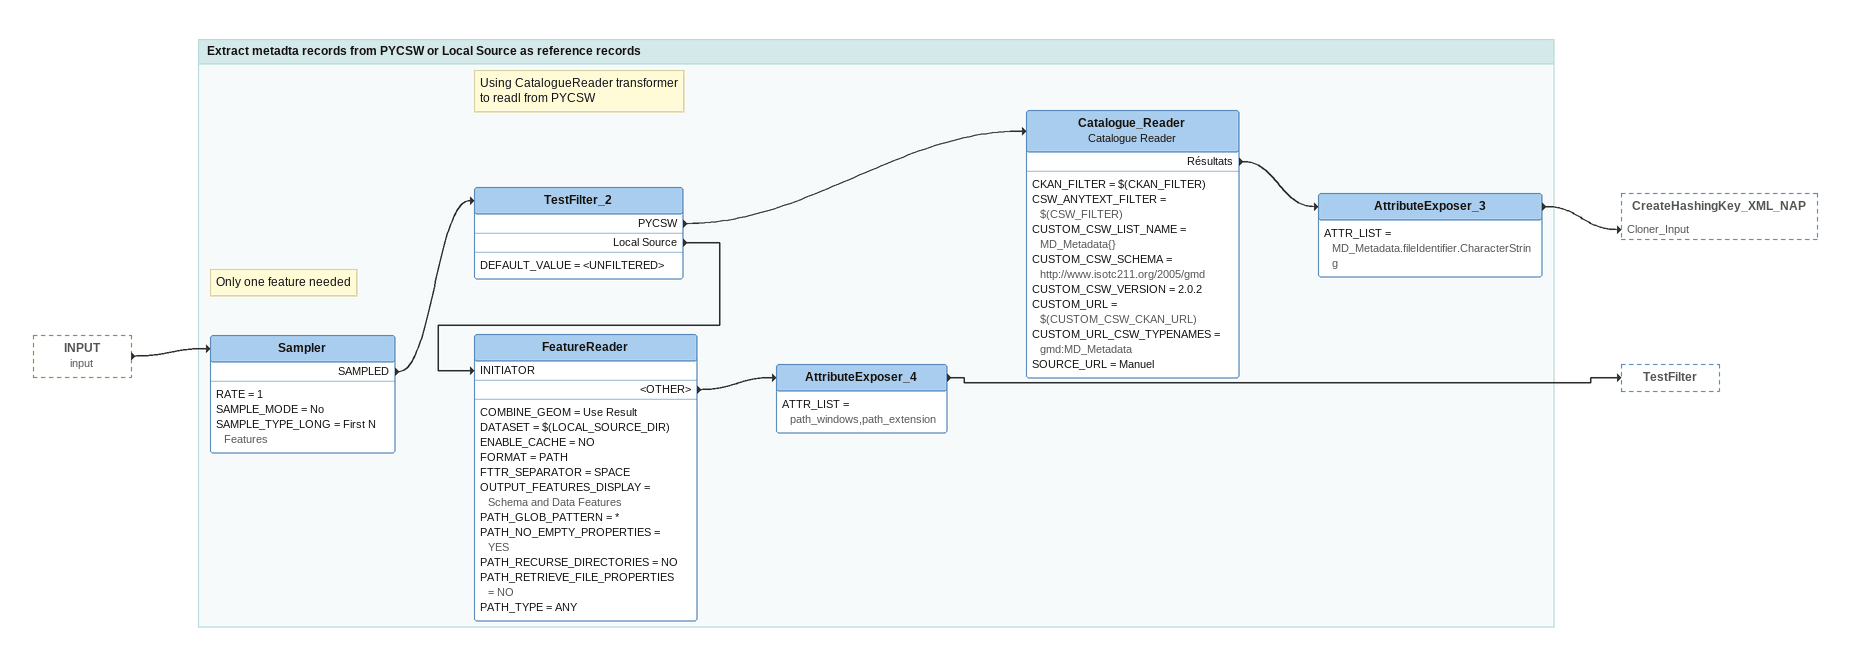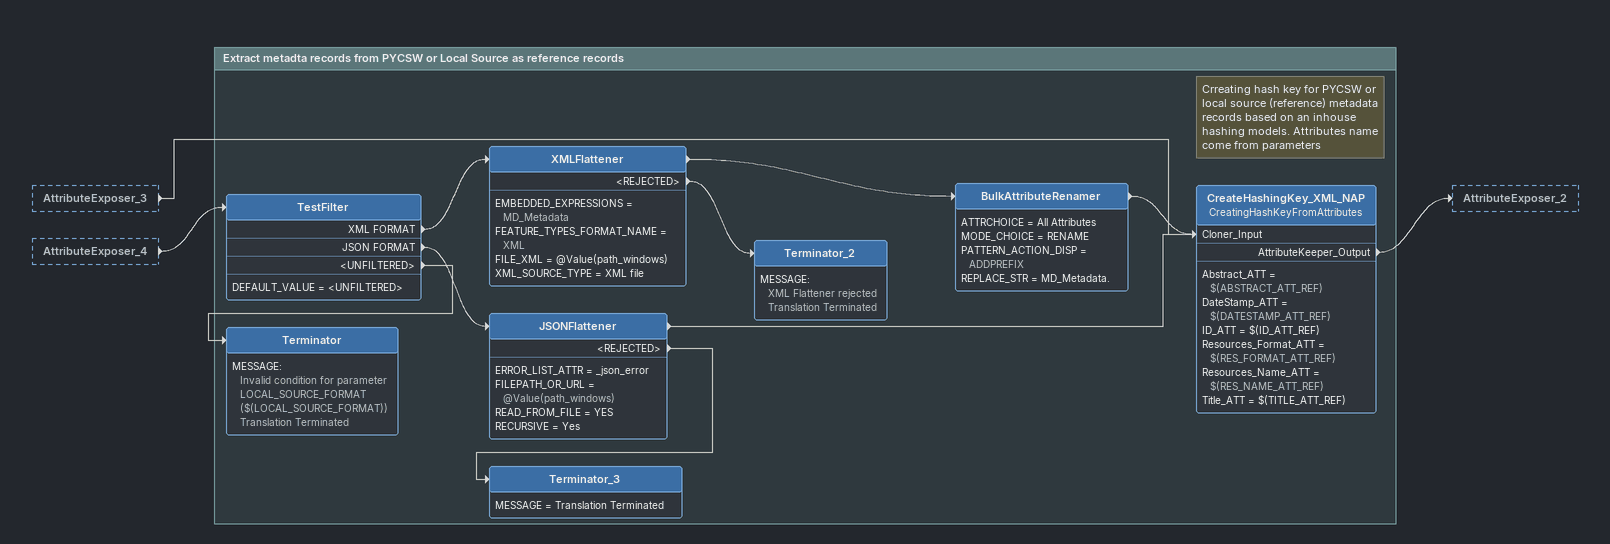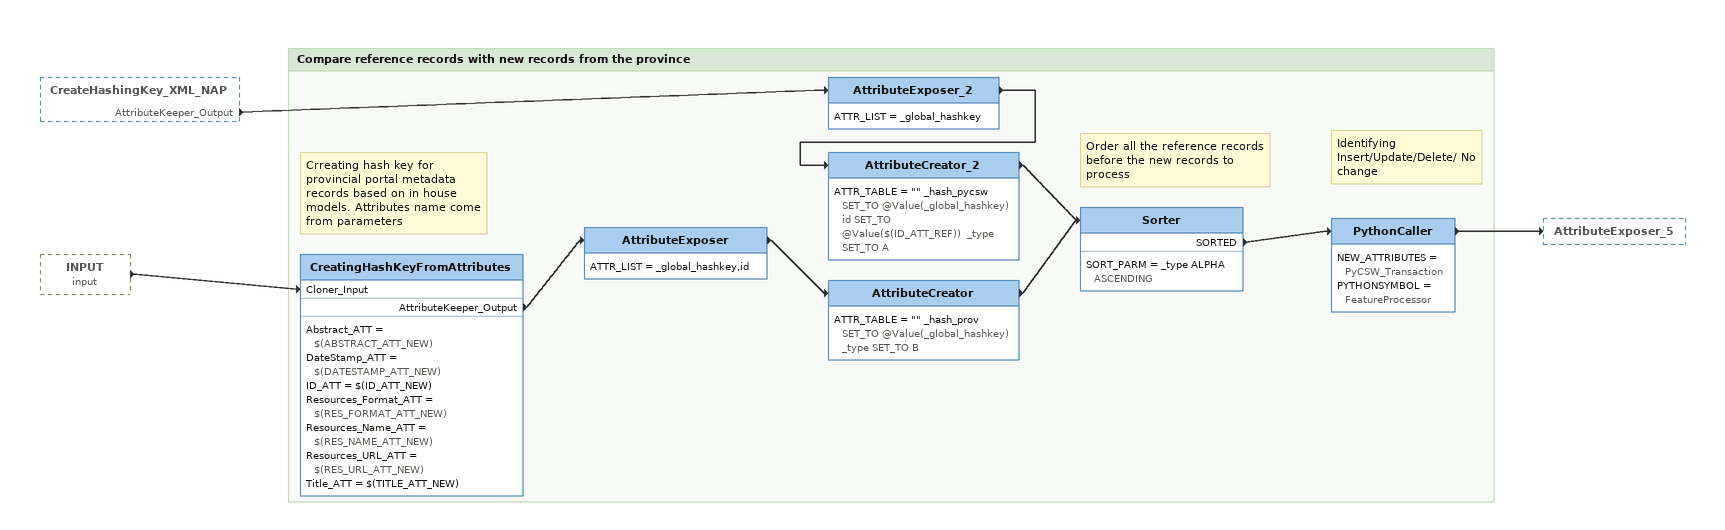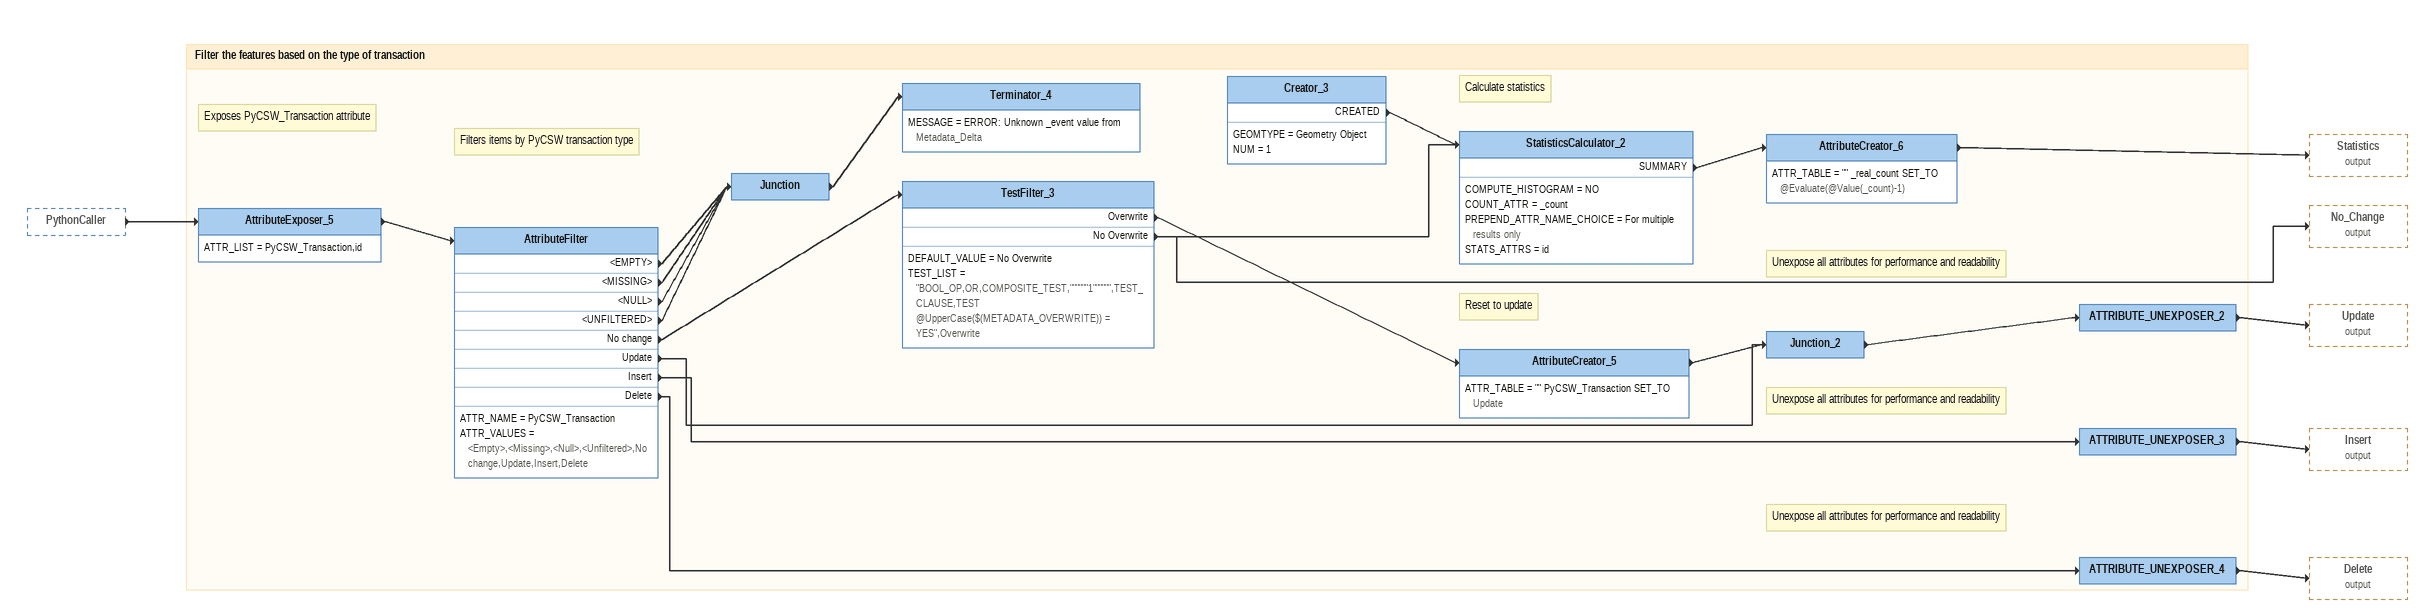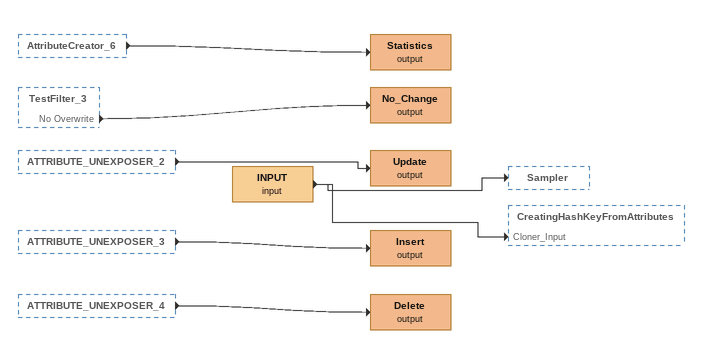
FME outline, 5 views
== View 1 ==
INPUT (input) [outside]
    -> Sampler

Bookmark: Extract metadta records from PYCSW or Local Source as reference records
Note: Only one feature needed
Sampler
    RATE = 1
    SAMPLE_MODE = No
    SAMPLE_TYPE_LONG = First N Features
    SAMPLED -> TestFilter_2
Note: Using CatalogueReader transformer to readl from PYCSW
TestFilter_2
    DEFAULT_VALUE = <UNFILTERED>
    PYCSW -> Catalogue_Reader
    Local Source -> FeatureReader [INITIATOR]
Catalogue_Reader: Catalogue Reader
    CKAN_FILTER = $(CKAN_FILTER)
    CSW_ANYTEXT_FILTER = $(CSW_FILTER)
    CUSTOM_CSW_LIST_NAME = MD_Metadata{}
    CUSTOM_CSW_SCHEMA = http://www.isotc211.org/2005/gmd
    CUSTOM_CSW_VERSION = 2.0.2
    CUSTOM_URL = $(CUSTOM_CSW_CKAN_URL)
    CUSTOM_URL_CSW_TYPENAMES = gmd:MD_Metadata
    SOURCE_URL = Manuel
    Résultats -> AttributeExposer_3
AttributeExposer_3
    ATTR_LIST = MD_Metadata.fileIdentifier.CharacterString
    -> CreateHashingKey_XML_NAP [Cloner_Input]
FeatureReader
    COMBINE_GEOM = Use Result
    DATASET = $(LOCAL_SOURCE_DIR)
    ENABLE_CACHE = NO
    FORMAT = PATH
    FTTR_SEPARATOR = SPACE
    OUTPUT_FEATURES_DISPLAY = Schema and Data Features
    PATH_GLOB_PATTERN = *
    PATH_NO_EMPTY_PROPERTIES = YES
    PATH_RECURSE_DIRECTORIES = NO
    PATH_RETRIEVE_FILE_PROPERTIES = NO
    PATH_TYPE = ANY
    <OTHER> -> AttributeExposer_4
AttributeExposer_4
    ATTR_LIST = path_windows,path_extension
    -> TestFilter

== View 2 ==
AttributeExposer_3 [outside]
    -> CreateHashingKey_XML_NAP [Cloner_Input]
AttributeExposer_4 [outside]
    -> TestFilter

Bookmark: Extract metadta records from PYCSW or Local Source as reference records
TestFilter
    DEFAULT_VALUE = <UNFILTERED>
    XML FORMAT -> XMLFlattener
    JSON FORMAT -> JSONFlattener
    <UNFILTERED> -> Terminator
XMLFlattener
    EMBEDDED_EXPRESSIONS = MD_Metadata
    FEATURE_TYPES_FORMAT_NAME = XML
    FILE_XML = @Value(path_windows)
    XML_SOURCE_TYPE = XML file
    -> BulkAttributeRenamer
    <REJECTED> -> Terminator_2
BulkAttributeRenamer
    ATTRCHOICE = All Attributes
    MODE_CHOICE = RENAME
    PATTERN_ACTION_DISP = ADDPREFIX
    REPLACE_STR = MD_Metadata.
    -> CreateHashingKey_XML_NAP [Cloner_Input]
Terminator_2
    MESSAGE:
      XML Flattener rejected
      Translation Terminated
JSONFlattener
    ERROR_LIST_ATTR = _json_error
    FILEPATH_OR_URL = @Value(path_windows)
    READ_FROM_FILE = YES
    RECURSIVE = Yes
    -> CreateHashingKey_XML_NAP [Cloner_Input]
    <REJECTED> -> Terminator_3
Note: Crreating hash key for PYCSW or local source (reference) metadata records based on an inhouse hashing models. Attributes name come from parameters
CreateHashingKey_XML_NAP: CreatingHashKeyFromAttributes
    Abstract_ATT = $(ABSTRACT_ATT_REF)
    DateStamp_ATT = $(DATESTAMP_ATT_REF)
    ID_ATT = $(ID_ATT_REF)
    Resources_Format_ATT = $(RES_FORMAT_ATT_REF)
    Resources_Name_ATT = $(RES_NAME_ATT_REF)
    Title_ATT = $(TITLE_ATT_REF)
    AttributeKeeper_Output -> AttributeExposer_2
Terminator_3
    MESSAGE = Translation Terminated
Terminator
    MESSAGE:
      Invalid condition for parameter LOCAL_SOURCE_FORMAT ($(LOCAL_SOURCE_FORMAT))
      Translation Terminated

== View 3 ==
CreateHashingKey_XML_NAP [outside]
    AttributeKeeper_Output -> AttributeExposer_2
INPUT (input) [outside]
    -> CreatingHashKeyFromAttributes [Cloner_Input]

Bookmark: Compare reference records with new records from the province
AttributeExposer_2
    ATTR_LIST = _global_hashkey
    -> AttributeCreator_2
AttributeCreator_2
    ATTR_TABLE = "" _hash_pycsw SET_TO @Value(_global_hashkey)  id SET_TO @Value($(ID_ATT_REF))  _type SET_TO A
    -> Sorter
Note: Crreating hash key for provincial portal metadata records based on in house models. Attributes name come from parameters
CreatingHashKeyFromAttributes
    Abstract_ATT = $(ABSTRACT_ATT_NEW)
    DateStamp_ATT = $(DATESTAMP_ATT_NEW)
    ID_ATT = $(ID_ATT_NEW)
    Resources_Format_ATT = $(RES_FORMAT_ATT_NEW)
    Resources_Name_ATT = $(RES_NAME_ATT_NEW)
    Resources_URL_ATT = $(RES_URL_ATT_NEW)
    Title_ATT = $(TITLE_ATT_NEW)
    AttributeKeeper_Output -> AttributeExposer
AttributeExposer
    ATTR_LIST = _global_hashkey,id
    -> AttributeCreator
AttributeCreator
    ATTR_TABLE = "" _hash_prov SET_TO @Value(_global_hashkey)  _type SET_TO B
    -> Sorter
Note: Order all the reference records before the new records to process
Sorter
    SORT_PARM = _type ALPHA ASCENDING
    SORTED -> PythonCaller
Note: Identifying Insert/Update/Delete/ No change
PythonCaller
    NEW_ATTRIBUTES = PyCSW_Transaction
    PYTHONSYMBOL = FeatureProcessor
    -> AttributeExposer_5

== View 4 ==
PythonCaller [outside]
    -> AttributeExposer_5

Bookmark: Filter the features based on the type of transaction
Note: Exposes PyCSW_Transaction attribute
AttributeExposer_5
    ATTR_LIST = PyCSW_Transaction,id
    -> AttributeFilter
Note: Filters items by PyCSW transaction type
AttributeFilter
    ATTR_NAME = PyCSW_Transaction
    ATTR_VALUES = <Empty>,<Missing>,<Null>,<Unfiltered>,No change,Update,Insert,Delete
    <EMPTY> -> Junction
    <MISSING> -> Junction
    <NULL> -> Junction
    <UNFILTERED> -> Junction
    No change -> TestFilter_3
    Update -> Junction_2
    Insert -> ATTRIBUTE_UNEXPOSER_3
    Delete -> ATTRIBUTE_UNEXPOSER_4
Junction
    -> Terminator_4
Terminator_4
    MESSAGE = ERROR: Unknown _event value from Metadata_Delta
TestFilter_3
    DEFAULT_VALUE = No Overwrite
    TEST_LIST = "BOOL_OP,OR,COMPOSITE_TEST,""""""1"""""",TEST_CLAUSE,TEST @UpperCase($(METADATA_OVERWRITE)) = YES",Overwrite
    Overwrite -> AttributeCreator_5
    No Overwrite -> StatisticsCalculator_2
    No Overwrite -> No_Change (output)
Note: Reset to update
AttributeCreator_5
    ATTR_TABLE = "" PyCSW_Transaction SET_TO Update
    -> Junction_2
Junction_2
    -> ATTRIBUTE_UNEXPOSER_2
Note: Unexpose all attributes for performance and readability
ATTRIBUTE_UNEXPOSER_2
    -> Update (output)
Note: Unexpose all attributes for performance and readability
ATTRIBUTE_UNEXPOSER_3
    -> Insert (output)
Note: Unexpose all attributes for performance and readability
ATTRIBUTE_UNEXPOSER_4
    -> Delete (output)
Creator_3
    GEOMTYPE = Geometry Object
    NUM = 1
    CREATED -> StatisticsCalculator_2
Note: Calculate statistics
StatisticsCalculator_2
    COMPUTE_HISTOGRAM = NO
    COUNT_ATTR = _count
    PREPEND_ATTR_NAME_CHOICE = For multiple results only
    STATS_ATTRS = id
    SUMMARY -> AttributeCreator_6
AttributeCreator_6
    ATTR_TABLE = "" _real_count SET_TO @Evaluate(@Value(_count)-1)
    -> Statistics (output)

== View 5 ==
AttributeCreator_6 [outside]
    -> Statistics (output)
TestFilter_3 [outside]
    No Overwrite -> No_Change (output)
ATTRIBUTE_UNEXPOSER_2 [outside]
    -> Update (output)
ATTRIBUTE_UNEXPOSER_3 [outside]
    -> Insert (output)
ATTRIBUTE_UNEXPOSER_4 [outside]
    -> Delete (output)
INPUT (input)
    -> Sampler
    -> CreatingHashKeyFromAttributes [Cloner_Input]
No_Change (output)
Update (output)
Insert (output)
Delete (output)
Statistics (output)
